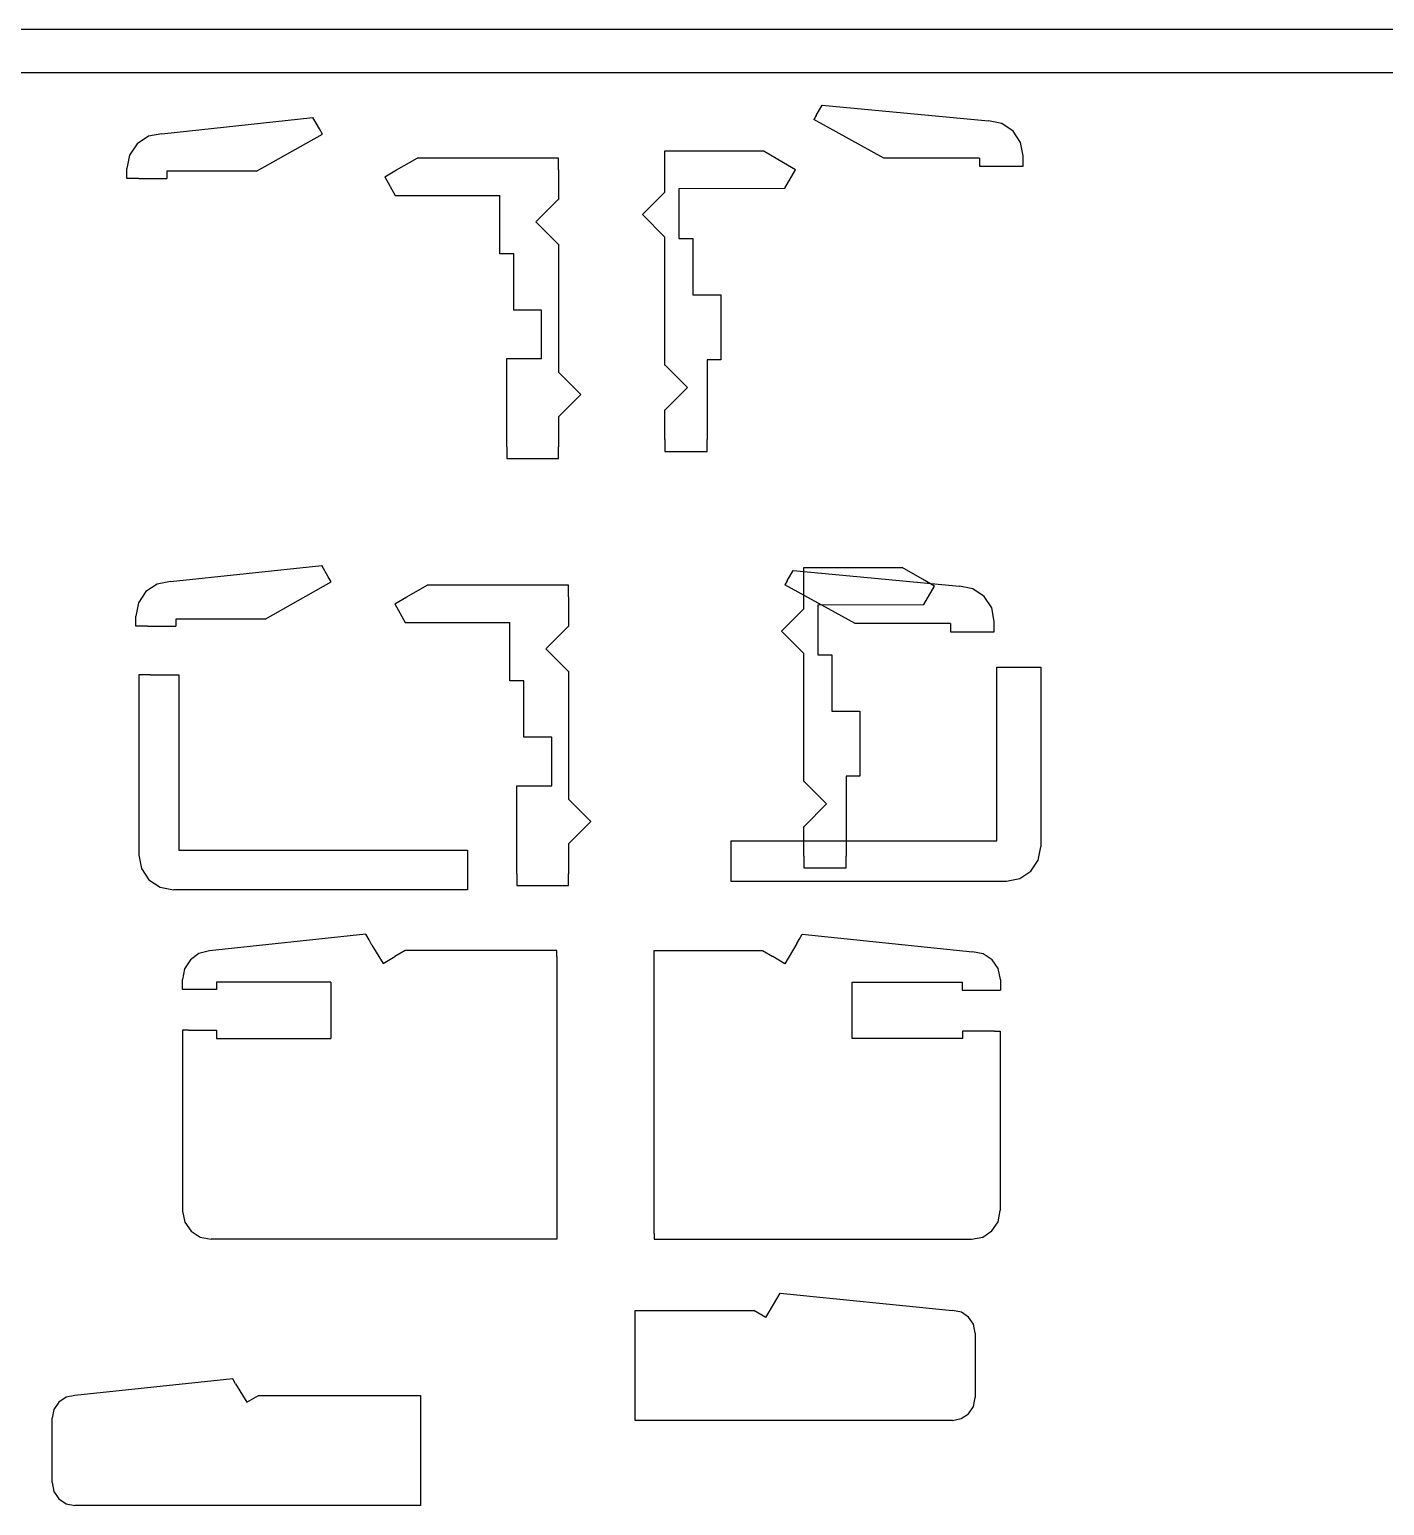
# Model space of a CAD drawing. Extents: x -353 to 646, y -933 to 332.
# Drawn here: x 14 to 143.3, y 179.2 to 320 of the extents above; entities that cross this region are included whole.
import ezdxf

# ---------------------------------------------------------------- set-up
doc = ezdxf.new("R2010")
doc.units = 0

msp = doc.modelspace()

# ---------------------------------------------------------------- linework, layer by layer
at = {"layer": 'Layer 1'}
for p, q in [((364.8, 320), (0, 320)), ((89.0839, 311.805), (89.6488, 312.784)), ((89.6488, 312.784), (105.5154, 311.30228)), ((26.6568, 310.061), (41.0697, 311.59361)), ((41.6848, 310.523), (41.069748, 311.59325)), ((89.0839, 311.805), (88.860962, 311.420772)), ((95.547, 307.733), (88.861, 311.421)), ((106.79205, 311.046892), (105.515, 311.303)), ((25.382308, 309.814361), (24.300884, 309.097492)), ((26.6561, 310.061), (25.382308, 309.814361)), ((35.6876, 306.49), (41.9701, 310.032)), ((41.9701, 310.032), (41.6848, 310.523)), ((107.871736, 310.318382), (106.79205, 311.046892)), ((108.587236, 309.230032), (107.871736, 310.318382)), ((24.300884, 309.097492), (23.577649, 308.020315)), ((74.6431, 307.292), (74.6431, 308.421)), ((74.6431, 308.421), (84.0237, 308.421)), ((85.9714, 307.292), (84.02374, 308.42031)), ((108.828, 307.95), (108.587236, 309.230032)), ((23.577649, 308.020315), (23.3235, 306.748)), ((49.0568, 306.618), (51.01808, 307.74416)), ((64.494, 307.744), (51.0181, 307.744)), ((64.494, 306.615), (64.494, 307.744)), ((74.6402, 304.478), (74.6402, 307.292)), ((87.1198, 306.615), (85.97142, 307.292417)), ((104.646, 307.733), (95.547, 307.733)), ((104.646, 307.733), (104.646, 306.959)), ((104.646, 306.959), (107.7, 306.959)), ((107.7, 306.959), (108.829, 306.959)), ((108.829, 306.959), (108.829, 307.95)), ((23.3235, 305.796), (23.3235, 306.748)), ((24.4525, 305.796), (23.3235, 305.796)), ((24.4525, 305.796), (27.1393, 305.796)), ((35.6876, 306.49), (27.1393, 306.49)), ((27.1393, 306.49), (27.1393, 305.796)), ((47.9163, 305.966), (49.0568, 306.618328)), ((47.9163, 305.966), (48.92705, 304.17963)), ((64.494, 306.615), (64.494, 303.793)), ((86.0818, 304.865), (87.11979, 306.61482)), ((48.927, 304.179), (58.90618, 304.173265)), ((58.9062, 298.608), (58.9062, 304.174)), ((74.6402, 304.478), (72.50616, 302.34467)), ((75.9664, 304.851), (86.0818, 304.865337)), ((75.9664, 304.851), (75.9664, 300.067)), ((64.4661, 303.793), (62.33277, 301.65896)), ((64.4661, 303.793), (64.494, 303.793)), ((62.3327, 301.659), (64.46603, 299.52567)), ((72.5062, 302.345), (74.64024, 300.21167)), ((74.6431, 287.986), (74.6431, 300.212)), ((75.9664, 300.067), (77.299, 300.067)), ((77.299, 300.067), (77.299, 294.703)), ((60.2216, 298.608), (58.9062, 298.608)), ((60.2216, 293.243), (60.2216, 298.608)), ((64.4661, 299.525), (64.494, 299.525)), ((64.494, 299.525), (64.494, 287.325)), ((77.299, 294.703), (79.9965, 294.703)), ((79.9965, 294.703), (79.9965, 288.49)), ((62.8911, 293.243), (60.2216, 293.243)), ((62.8911, 288.609), (62.8911, 293.243)), ((59.5585, 280.213), (59.5585, 288.609)), ((59.5585, 288.609), (62.8911, 288.609)), ((66.6281, 285.191), (64.49406, 287.32433)), ((74.6431, 287.986), (74.6711, 287.986)), ((76.8051, 285.852), (74.67106, 287.98604)), ((79.9965, 288.49), (78.6818, 288.49)), ((78.6818, 288.49), (78.6818, 280.89)), ((74.671, 283.718), (76.80504, 285.85133)), ((64.494, 283.058), (66.62804, 285.19133)), ((64.494, 283.058), (64.494, 280.213)), ((74.6431, 283.718), (74.6711, 283.718)), ((74.6431, 280.89), (74.6431, 283.718)), ((59.5585, 280.213), (59.5585, 279.084)), ((64.494, 279.084), (64.494, 280.213)), ((74.6431, 280.89), (74.6431, 279.761)), ((78.6818, 279.761), (78.6818, 280.89)), ((59.5585, 279.084), (64.494, 279.084)), ((74.6431, 279.761), (78.6818, 279.761)), ((27.4948, 267.349), (41.9077, 268.88161)), ((42.5235, 267.812), (41.907731, 268.88153)), ((42.808, 267.321), (42.523413, 267.812038)), ((86.3212, 267.412), (86.886073, 268.391209)), ((86.8861, 268.391), (102.752, 266.90928)), ((87.9031, 264.762), (87.9031, 267.575)), ((87.906, 268.704), (97.2873, 268.704)), ((87.906, 267.575), (87.906, 268.704)), ((99.2343, 267.575), (97.28735, 268.70403)), ((100.383, 266.898), (99.2339, 267.575417)), ((25.139004, 266.386636), (24.415604, 265.309261)), ((26.220712, 267.103539), (25.139004, 266.386636)), ((27.4948, 267.35), (26.220712, 267.103539)), ((36.5263, 263.779), (42.808, 267.32093)), ((50.0159, 265.882), (51.9779, 267.00816)), ((65.4539, 267.008), (51.9779, 267.008)), ((65.4539, 265.879), (65.4539, 267.008)), ((86.3212, 267.412), (86.098262, 267.027772)), ((92.7843, 263.339), (86.0983, 267.02716)), ((99.3447, 265.148), (100.38341, 266.89782)), ((104.02905, 266.653892), (102.752, 266.91)), ((105.108736, 265.925382), (104.02905, 266.653892)), ((24.415604, 265.309261), (24.16148, 264.03668)), ((48.8761, 265.23), (50.01588, 265.882328)), ((48.8761, 265.23), (49.88613, 263.44363)), ((65.4539, 265.879), (65.4539, 263.057)), ((87.9031, 264.762), (85.76977, 262.62867)), ((89.23, 265.134), (99.3447, 265.147631)), ((89.23, 265.134), (89.23, 260.35)), ((105.824236, 264.837032), (105.108736, 265.925382)), ((106.065, 263.557), (105.824236, 264.837032)), ((24.1622, 263.085), (24.161494, 264.036252)), ((27.9773, 263.779), (27.9773, 263.085)), ((36.5263, 263.779), (27.9773, 263.779)), ((49.8862, 263.443), (59.8661, 263.437271)), ((59.8661, 257.873), (59.8661, 263.437)), ((101.883, 263.339), (92.7843, 263.339)), ((101.883, 263.339), (101.883, 262.566)), ((106.065, 262.566), (106.065, 263.556)), ((25.2905, 263.085), (24.1622, 263.085)), ((25.2905, 263.085), (27.9773, 263.085)), ((65.4259, 263.057), (63.29186, 260.92367)), ((65.4259, 263.057), (65.4539, 263.057)), ((85.7698, 262.628), (87.90313, 260.49396)), ((101.883, 262.566), (104.937, 262.566)), ((104.937, 262.566), (106.065, 262.566)), ((63.2919, 260.923), (65.42594, 258.78896)), ((87.906, 248.269), (87.906, 260.494)), ((89.23, 260.35), (90.5619, 260.35)), ((90.5619, 260.35), (90.5619, 254.985)), ((106.32, 242.636), (106.32, 259.19)), ((106.32, 259.19), (109.373, 259.19)), ((106.32, 242.636), (106.32, 259.19)), ((106.32, 259.19), (109.373, 259.19)), ((109.373, 259.19), (110.502, 259.19)), ((109.373, 259.19), (110.502, 259.19)), ((110.502, 259.19), (110.502847, 242.0639)), ((110.502, 259.19), (110.502847, 242.0639)), ((24.4611, 258.442), (24.4611, 241.261)), ((25.5902, 258.442), (24.4611, 258.442)), ((24.4611, 258.442), (24.4611, 241.261)), ((25.5902, 258.442), (24.4611, 258.442)), ((25.5902, 258.442), (28.2769, 258.442)), ((25.5902, 258.442), (28.2769, 258.442)), ((28.2769, 258.442), (28.2769, 241.724)), ((28.2769, 258.442), (28.2769, 241.724)), ((61.1808, 257.873), (59.8661, 257.873)), ((61.1808, 252.508), (61.1808, 257.873)), ((65.4259, 258.789), (65.4539, 258.789)), ((65.4539, 258.789), (65.4539, 246.589)), ((90.5619, 254.985), (93.2601, 254.985)), ((93.2601, 254.985), (93.2601, 248.775)), ((63.851, 252.508), (61.1808, 252.508)), ((63.851, 247.874), (63.851, 252.508)), ((60.5177, 247.874), (63.851, 247.874)), ((60.5177, 239.478), (60.5177, 247.874)), ((87.906, 248.269), (87.9347, 248.269)), ((90.068, 246.136), (87.93467, 248.26933)), ((91.9447, 248.775), (91.9447, 241.174)), ((93.2601, 248.775), (91.9447, 248.775)), ((67.5872, 244.456), (65.45387, 246.58933)), ((87.9347, 244.002), (90.06803, 246.13604)), ((65.4539, 242.323), (67.58723, 244.45633)), ((87.906, 241.174), (87.906, 244.002)), ((87.906, 244.002), (87.9347, 244.002)), ((65.4539, 242.323), (65.4539, 239.478)), ((80.9506, 242.636), (106.32, 242.636)), ((80.9506, 242.636), (80.9506, 239.893)), ((80.9506, 242.636), (106.32, 242.636)), ((80.9506, 242.636), (80.9506, 239.893)), ((24.4604, 241.261), (24.70936, 239.989602)), ((24.4604, 241.261), (24.70936, 239.989602)), ((28.2769, 241.724), (55.8016, 241.724)), ((28.2769, 241.724), (55.8016, 241.724)), ((55.8016, 241.724), (55.8016, 239.065)), ((55.8016, 241.724), (55.8016, 239.065)), ((87.906, 241.174), (87.906, 240.046)), ((91.9447, 240.046), (91.9447, 241.174)), ((109.543508, 239.745638), (110.242428, 240.789356)), ((109.543508, 239.745638), (110.242428, 240.789356)), ((110.242428, 240.789356), (110.50166, 242.06342)), ((110.242428, 240.789356), (110.50166, 242.06342)), ((24.70936, 239.989602), (25.426828, 238.910865)), ((24.70936, 239.989602), (25.426828, 238.910865)), ((60.5177, 239.478), (60.5177, 238.349)), ((65.4539, 238.349), (65.4539, 239.478)), ((80.9506, 239.893), (80.9506, 238.764)), ((80.9506, 239.893), (80.9506, 238.764)), ((87.906, 240.046), (91.9447, 240.046)), ((108.507248, 239.035706), (109.543508, 239.745638)), ((108.507248, 239.035706), (109.543508, 239.745638)), ((25.426828, 238.910865), (26.50311, 238.189719)), ((25.426828, 238.910865), (26.50311, 238.189719)), ((26.50311, 238.189719), (27.77365, 237.93642)), ((26.50311, 238.189719), (27.77365, 237.93642)), ((55.8016, 237.937), (27.7744, 237.937)), ((55.8016, 237.937), (27.7744, 237.937)), ((55.8016, 239.065), (55.8016, 237.937)), ((55.8016, 239.065), (55.8016, 237.937)), ((60.5177, 238.349), (65.4539, 238.349)), ((80.9506, 238.764), (107.237, 238.764)), ((80.9506, 238.764), (107.237, 238.764)), ((107.236, 238.763), (108.507248, 239.035706)), ((107.236, 238.763), (108.507248, 239.035706)), ((46.1134, 233.706), (31.193, 232.12823)), ((46.4209, 233.176), (46.113374, 233.706464)), ((87.4674, 233.215), (87.74912, 233.706038)), ((87.7491, 233.706), (103.9892, 232.04364)), ((46.7055, 232.685), (46.420913, 233.176038)), ((46.7055, 232.685), (47.75854, 230.93518)), ((87.2416, 232.835), (86.09823, 230.90741)), ((87.2416, 232.835), (87.467406, 233.215644)), ((29.37633, 231.268232), (28.830283, 230.422905)), ((30.188419, 231.862586), (29.37633, 231.268232)), ((31.193, 232.128), (30.188419, 231.862586)), ((47.7586, 230.935), (48.89838, 231.586611)), ((49.8697, 232.149), (48.898377, 231.586994)), ((64.3363, 232.149), (49.8697, 232.149)), ((64.3363, 231.584), (64.3363, 232.149)), ((64.3363, 231.584), (64.3363, 228.762)), ((73.6187, 232.149), (83.9707, 232.149)), ((73.6187, 231.584), (73.6187, 232.149)), ((73.6187, 228.77), (73.6187, 231.584)), ((83.9707, 232.149), (84.949909, 231.584127)), ((86.0983, 230.907), (84.9499, 231.584)), ((105.019732, 231.837108), (103.98829, 232.04371)), ((105.863614, 231.271743), (105.019732, 231.837108)), ((106.435011, 230.431935), (105.863614, 231.271743)), ((28.830283, 230.422905), (28.62383, 229.40457)), ((106.649, 229.402), (106.435011, 230.431935)), ((28.6239, 228.448), (28.6239, 229.405)), ((29.188, 228.448), (28.6239, 228.448)), ((31.8776, 228.448), (29.188, 228.448)), ((31.8776, 229.137), (31.8776, 228.448)), ((42.7744, 229.137), (31.8776, 229.137)), ((42.7744, 229.137), (42.7744, 223.758)), ((64.3363, 228.762), (64.3363, 212.294)), ((73.6216, 212.277), (73.618721, 228.7701)), ((92.5018, 229.134), (103.02, 229.134)), ((92.5018, 223.761), (92.5018, 229.134)), ((103.02, 229.134), (103.02, 228.372)), ((103.02, 228.372), (106.082, 228.372)), ((106.082, 228.372), (106.649, 228.372)), ((106.649, 229.402), (106.649, 228.372)), ((28.6239, 224.559), (28.6239, 207.296)), ((29.188, 224.559), (28.6239, 224.559)), ((29.188, 224.559), (31.8719, 224.559)), ((31.8719, 224.559), (31.8719, 223.758)), ((103.029, 224.483), (103.029, 223.761)), ((106.082, 224.483), (103.029, 224.483)), ((106.082, 224.483), (106.647, 224.483)), ((106.647, 224.483), (106.647, 207.356)), ((31.8719, 223.758), (42.7744, 223.758)), ((103.029, 223.761), (92.5018, 223.761)), ((64.3363, 212.294), (64.3363, 205.182)), ((73.6216, 205.182), (73.6216, 212.277)), ((28.6231, 207.296), (28.859099, 206.248459)), ((106.427795, 206.288638), (106.64688, 207.3552)), ((28.859099, 206.248459), (29.452798, 205.397354)), ((105.837988, 205.418346), (106.427795, 206.288638)), ((29.452798, 205.397354), (30.318924, 204.825789)), ((30.318924, 204.825789), (31.3722, 204.61687)), ((64.3363, 204.618), (31.373, 204.617153)), ((64.3363, 205.182), (64.3363, 204.618)), ((73.6216, 205.182), (73.6216, 204.618)), ((73.6216, 204.618), (103.898, 204.618)), ((103.898, 204.617), (104.965407, 204.831931)), ((104.965407, 204.831931), (105.837988, 205.418346)), ((84.2782, 197.167), (85.64665, 199.47524)), ((85.6466, 199.476), (102.0774, 197.84518)), ((71.7979, 195.03), (71.7979, 197.844)), ((71.8008, 197.844), (83.1291, 197.844)), ((84.2782, 197.167), (83.1291, 197.843701)), ((102.927829, 197.672718), (102.07756, 197.84437)), ((103.622173, 197.204593), (102.927829, 197.672718)), ((104.090321, 196.510264), (103.622173, 197.204593)), ((104.262, 195.66), (104.090321, 196.510264)), ((71.7979, 187.343), (71.7979, 195.03)), ((104.262, 195.66), (104.262, 189.527)), ((33.4151, 191.327), (18.3671, 189.73489)), ((33.7004, 190.836), (33.415096, 191.327038)), ((33.7004, 190.836), (34.75344, 189.08618)), ((16.822139, 189.095375), (16.348483, 188.386628)), ((17.530994, 189.568868), (16.822139, 189.095375)), ((18.3671, 189.735), (17.530994, 189.568868)), ((34.7534, 189.086), (35.89318, 189.737611)), ((35.8932, 189.738), (51.3304, 189.735121)), ((51.3304, 189.735), (51.3304, 186.913)), ((103.62161, 187.982774), (104.089758, 188.6771)), ((104.089758, 188.6771), (104.26144, 189.52736)), ((16.348483, 188.386628), (16.18216, 187.55056)), ((16.1829, 181.418), (16.1829, 187.551)), ((102.077, 187.343), (71.7979, 187.343)), ((102.077, 187.343), (102.927267, 187.514651)), ((102.927267, 187.514651), (103.62161, 187.982774)), ((51.3304, 186.913), (51.3304, 179.234)), ((16.1822, 181.418), (16.348523, 180.581932)), ((16.348523, 180.581932), (16.822179, 179.873185)), ((16.822179, 179.873185), (17.531034, 179.399692)), ((17.531034, 179.399692), (18.36714, 179.23356)), ((51.3304, 179.234), (18.3671, 179.234))]:
    msp.add_line(p, q, dxfattribs=at)
at = {"layer": '注意'}
msp.add_line((355.859, 315.859), (4.14097, 315.859), dxfattribs=at)

doc.saveas('drawing.dxf')
